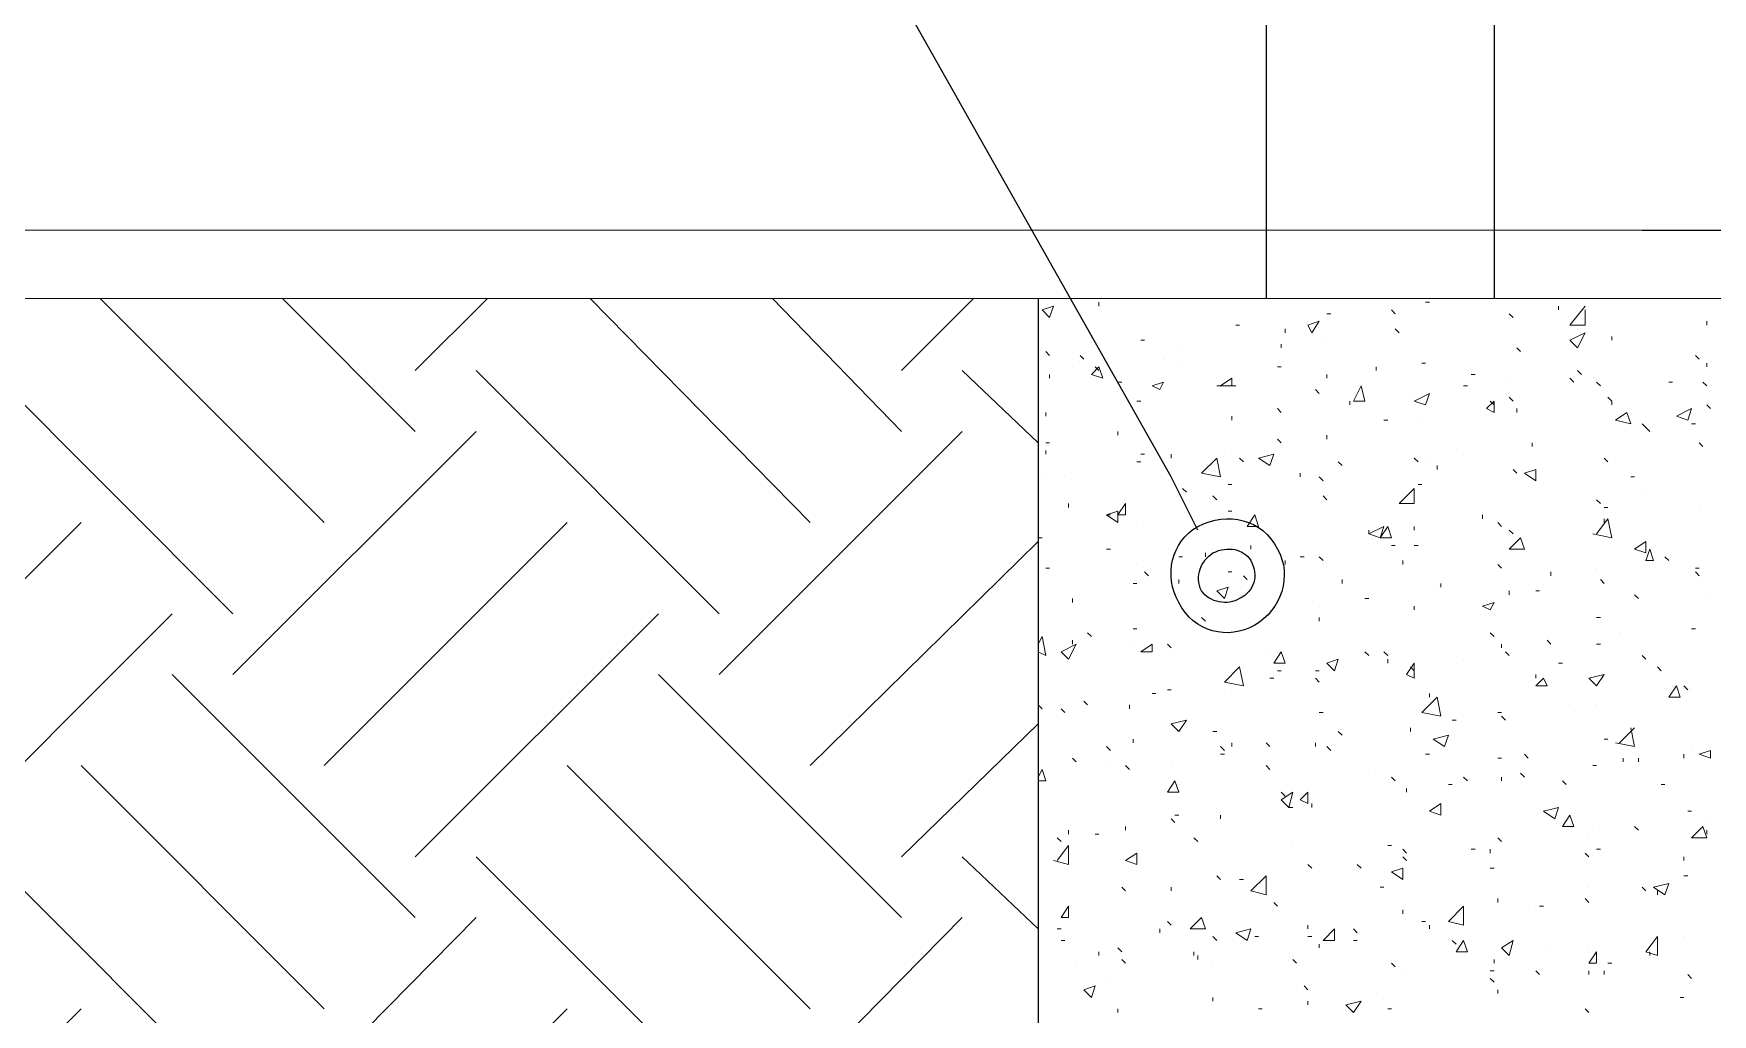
# Model space of a CAD drawing. Header units: millimetres. Extents: x 2928 to 3112, y 1220 to 1280.
# Drawn here: x 3085.824 to 3087.287, y 1264.804 to 1265.658 of the extents above; entities that cross this region are included whole.
import ezdxf

# ---------------------------------------------------------------- set-up
doc = ezdxf.new("R2010")
doc.units = ezdxf.units.MM

msp = doc.modelspace()

# ---------------------------------------------------------------- linework, layer by layer
at = {"color": 7, "linetype": 'Continuous', "lineweight": -2, "true_color": 0x000007}
for points in [[(3087.09636, 1270.56453), (3087.09636, 1265.48679), (3087.09636, 1265.48679)], [(3086.89788, 1270.36605), (3086.89788, 1265.48679), (3086.89788, 1265.48679)]]:
    msp.add_lwpolyline(points, dxfattribs=at)
at = {"color": 253, "linetype": 'Continuous', "lineweight": -2, "true_color": 0x9a9a9a}
for points in [[(3086.83834, 1265.22546), (3086.81519, 1265.27177), (3086.20652, 1266.35017), (3084.76424, 1266.35017)], [(3086.89788, 1265.48679), (3086.89788, 1265.42724), (3086.89788, 1265.42724)], [(3087.09636, 1265.48679), (3087.09636, 1265.42724), (3087.09636, 1265.42724)], [(3087.22537, 1265.48679), (3087.75465, 1265.48679), (3087.75465, 1265.48679)], [(3086.69941, 1265.42724), (3086.69941, 1264.12721), (3086.69941, 1264.12721)]]:
    msp.add_lwpolyline(points, dxfattribs=at)
at = {"color": 7, "linetype": 'Continuous', "lineweight": 9, "true_color": 0x000007}
for points in [[(3075.70038, 1265.48679), (3088.13176, 1265.48679), (3088.13176, 1265.48679)], [(3075.70038, 1265.42724), (3088.13176, 1265.42724), (3088.13176, 1265.42724)]]:
    msp.add_lwpolyline(points, dxfattribs=at)
at = {"color": 9, "linetype": 'Continuous', "lineweight": 5, "true_color": 0xbababa}
for points in [[(3086.07751, 1265.23207), (3085.88234, 1265.42724), (3085.88234, 1265.42724)], [(3086.1569, 1265.31146), (3086.04112, 1265.42724), (3086.04112, 1265.42724)], [(3086.1569, 1265.36439), (3086.21975, 1265.42724), (3086.21975, 1265.42724)], [(3086.50093, 1265.23207), (3086.30906, 1265.42724), (3086.30906, 1265.42724)], [(3086.58032, 1265.31146), (3086.46785, 1265.42724), (3086.46785, 1265.42724)], [(3086.58032, 1265.36439), (3086.64317, 1265.42724), (3086.64317, 1265.42724)], [(3087.21545, 1265.42724), (3087.21214, 1265.42724), (3087.21214, 1265.42724)], [(3086.70271, 1265.41732), (3086.71264, 1265.42063), (3086.71264, 1265.42063)], [(3086.70271, 1265.41732), (3086.70933, 1265.4107), (3086.70933, 1265.4107)], [(3086.70933, 1265.4107), (3086.71264, 1265.42063), (3086.71264, 1265.42063)], [(3086.75233, 1265.42063), (3086.75233, 1265.42393), (3086.75233, 1265.42393)], [(3086.95412, 1265.41401), (3086.95081, 1265.41401), (3086.95081, 1265.41401)], [(3087.01036, 1265.41401), (3087.00705, 1265.41732), (3087.00705, 1265.41732)], [(3087.04013, 1265.42393), (3087.03682, 1265.42393), (3087.03682, 1265.42393)], [(3087.1129, 1265.4107), (3087.1096, 1265.41401), (3087.1096, 1265.41401)], [(3087.1526, 1265.41732), (3087.1526, 1265.42063), (3087.1526, 1265.42063)], [(3087.16252, 1265.40409), (3087.17575, 1265.42063), (3087.17575, 1265.42063)], [(3087.17575, 1265.40409), (3087.17575, 1265.41732), (3087.17575, 1265.41732)], [(3086.87473, 1265.40409), (3086.87142, 1265.40409), (3086.87142, 1265.40409)], [(3086.91442, 1265.39747), (3086.91442, 1265.40078), (3086.91442, 1265.40078)], [(3086.93427, 1265.40409), (3086.9442, 1265.40739), (3086.9442, 1265.40739)], [(3086.93427, 1265.40409), (3086.93758, 1265.39747), (3086.93758, 1265.39747)], [(3086.93758, 1265.39747), (3086.9442, 1265.40739), (3086.9442, 1265.40739)], [(3087.01366, 1265.39747), (3087.01036, 1265.40078), (3087.01036, 1265.40078)], [(3087.16252, 1265.40409), (3087.17575, 1265.40409), (3087.17575, 1265.40409)], [(3087.16252, 1265.39085), (3087.17575, 1265.39747), (3087.17575, 1265.39747)], [(3087.16914, 1265.38424), (3087.17575, 1265.39747), (3087.17575, 1265.39747)], [(3087.28161, 1265.40409), (3087.28161, 1265.40739), (3087.28161, 1265.40739)], [(3086.79203, 1265.39085), (3086.78872, 1265.39085), (3086.78872, 1265.39085)], [(3086.91112, 1265.38424), (3086.91112, 1265.38755), (3086.91112, 1265.38755)], [(3087.11952, 1265.38093), (3087.11621, 1265.38424), (3087.11621, 1265.38424)], [(3087.16252, 1265.39085), (3087.16914, 1265.38424), (3087.16914, 1265.38424)], [(3087.19891, 1265.39085), (3087.19891, 1265.39416), (3087.19891, 1265.39416)], [(3086.70933, 1265.37762), (3086.70602, 1265.38093), (3086.70602, 1265.38093)], [(3086.7391, 1265.37431), (3086.73579, 1265.37762), (3086.73579, 1265.37762)], [(3086.74572, 1265.36108), (3086.75233, 1265.3677), (3086.75233, 1265.3677)], [(3086.75233, 1265.36439), (3086.74903, 1265.3677), (3086.74903, 1265.3677)], [(3086.75564, 1265.35777), (3086.75233, 1265.3677), (3086.75233, 1265.3677)], [(3086.91112, 1265.3677), (3086.90781, 1265.3677), (3086.90781, 1265.3677)], [(3086.99382, 1265.36439), (3086.99382, 1265.3677), (3086.99382, 1265.3677)], [(3087.03682, 1265.37101), (3087.03351, 1265.37101), (3087.03351, 1265.37101)], [(3087.27499, 1265.37431), (3087.27169, 1265.37762), (3087.27169, 1265.37762)], [(3087.28161, 1265.3677), (3087.28161, 1265.37101), (3087.28161, 1265.37101)], [(3085.99811, 1265.15268), (3085.7864, 1265.36439), (3085.7864, 1265.36439)], [(3086.42154, 1265.15268), (3086.20983, 1265.36439), (3086.20983, 1265.36439)], [(3086.69941, 1265.30154), (3086.63325, 1265.36439), (3086.63325, 1265.36439)], [(3086.70933, 1265.35777), (3086.70933, 1265.36108), (3086.70933, 1265.36108)], [(3086.74572, 1265.36108), (3086.75564, 1265.35777), (3086.75564, 1265.35777)], [(3086.77218, 1265.35447), (3086.76887, 1265.35447), (3086.76887, 1265.35447)], [(3086.79865, 1265.35116), (3086.80857, 1265.35447), (3086.80857, 1265.35447)], [(3086.80526, 1265.34785), (3086.80857, 1265.35447), (3086.80857, 1265.35447)], [(3086.85819, 1265.35116), (3086.86811, 1265.35777), (3086.86811, 1265.35777)], [(3086.86811, 1265.35116), (3086.86811, 1265.35777), (3086.86811, 1265.35777)], [(3086.95081, 1265.35777), (3086.95081, 1265.36108), (3086.95081, 1265.36108)], [(3087.07982, 1265.36108), (3087.07652, 1265.36108), (3087.07652, 1265.36108)], [(3087.16583, 1265.35447), (3087.16252, 1265.35777), (3087.16252, 1265.35777)], [(3087.17245, 1265.36108), (3087.16914, 1265.36439), (3087.16914, 1265.36439)], [(3087.18899, 1265.35116), (3087.18568, 1265.35447), (3087.18568, 1265.35447)], [(3087.25184, 1265.35447), (3087.24853, 1265.35447), (3087.24853, 1265.35447)], [(3087.28161, 1265.35116), (3087.2783, 1265.35447), (3087.2783, 1265.35447)], [(3086.79865, 1265.35116), (3086.80526, 1265.34785), (3086.80526, 1265.34785)], [(3086.85819, 1265.35116), (3086.85488, 1265.35116), (3086.85488, 1265.35116)], [(3086.85819, 1265.35116), (3086.86811, 1265.35116), (3086.86811, 1265.35116)], [(3086.87142, 1265.35116), (3086.86811, 1265.35116), (3086.86811, 1265.35116)], [(3086.9442, 1265.34454), (3086.94089, 1265.34785), (3086.94089, 1265.34785)], [(3086.97397, 1265.33793), (3086.98058, 1265.35116), (3086.98058, 1265.35116)], [(3086.98389, 1265.33793), (3086.98058, 1265.35116), (3086.98058, 1265.35116)], [(3087.0269, 1265.33793), (3087.04013, 1265.34454), (3087.04013, 1265.34454)], [(3087.03682, 1265.33462), (3087.04013, 1265.34454), (3087.04013, 1265.34454)], [(3087.07321, 1265.35116), (3087.0699, 1265.35116), (3087.0699, 1265.35116)], [(3087.1129, 1265.33793), (3087.1096, 1265.34123), (3087.1096, 1265.34123)], [(3087.19891, 1265.33793), (3087.1956, 1265.34123), (3087.1956, 1265.34123)], [(3086.70602, 1265.3247), (3086.70602, 1265.328), (3086.70602, 1265.328)], [(3086.78872, 1265.33793), (3086.78541, 1265.33793), (3086.78541, 1265.33793)], [(3086.86811, 1265.32139), (3086.86811, 1265.3247), (3086.86811, 1265.3247)], [(3086.91112, 1265.328), (3086.90781, 1265.33131), (3086.90781, 1265.33131)], [(3086.97066, 1265.33462), (3086.97066, 1265.33793), (3086.97066, 1265.33793)], [(3086.97397, 1265.33793), (3086.98389, 1265.33793), (3086.98389, 1265.33793)], [(3087.0269, 1265.33793), (3087.03682, 1265.33462), (3087.03682, 1265.33462)], [(3087.08975, 1265.33131), (3087.09636, 1265.33793), (3087.09636, 1265.33793)], [(3087.08975, 1265.33131), (3087.09636, 1265.328), (3087.09636, 1265.328)], [(3087.09636, 1265.33462), (3087.09306, 1265.33793), (3087.09306, 1265.33793)], [(3087.09636, 1265.328), (3087.09636, 1265.33793), (3087.09636, 1265.33793)], [(3087.11621, 1265.328), (3087.11621, 1265.33131), (3087.11621, 1265.33131)], [(3087.19891, 1265.33462), (3087.19891, 1265.33793), (3087.19891, 1265.33793)], [(3087.20222, 1265.32139), (3087.21214, 1265.328), (3087.21214, 1265.328)], [(3087.21545, 1265.31808), (3087.21214, 1265.328), (3087.21214, 1265.328)], [(3087.25515, 1265.3247), (3087.26838, 1265.33131), (3087.26838, 1265.33131)], [(3087.25515, 1265.3247), (3087.26507, 1265.32139), (3087.26507, 1265.32139)], [(3087.26507, 1265.32139), (3087.26838, 1265.33131), (3087.26838, 1265.33131)], [(3087.28492, 1265.33131), (3087.28161, 1265.33462), (3087.28161, 1265.33462)], [(3085.99811, 1265.09975), (3086.20983, 1265.31146), (3086.20983, 1265.31146)], [(3086.42154, 1265.09975), (3086.63325, 1265.31146), (3086.63325, 1265.31146)], [(3086.76887, 1265.30816), (3086.76887, 1265.31146), (3086.76887, 1265.31146)], [(3087.00374, 1265.32139), (3087.00043, 1265.32139), (3087.00043, 1265.32139)], [(3087.20222, 1265.32139), (3087.21545, 1265.31808), (3087.21545, 1265.31808)], [(3087.22868, 1265.31477), (3087.22537, 1265.31808), (3087.22537, 1265.31808)], [(3087.23199, 1265.31146), (3087.22868, 1265.31477), (3087.22868, 1265.31477)], [(3087.27169, 1265.31808), (3087.26838, 1265.31808), (3087.26838, 1265.31808)], [(3086.70933, 1265.30154), (3086.70602, 1265.30154), (3086.70602, 1265.30154)], [(3086.70602, 1265.29162), (3086.70602, 1265.29492), (3086.70602, 1265.29492)], [(3086.91112, 1265.30154), (3086.90781, 1265.30485), (3086.90781, 1265.30485)], [(3086.95081, 1265.30485), (3086.95081, 1265.30816), (3086.95081, 1265.30816)], [(3087.12944, 1265.29823), (3087.12944, 1265.30154), (3087.12944, 1265.30154)], [(3087.2783, 1265.29823), (3087.27499, 1265.30154), (3087.27499, 1265.30154)], [(3086.78872, 1265.285), (3086.78541, 1265.285), (3086.78541, 1265.285)], [(3086.79203, 1265.29162), (3086.78872, 1265.29162), (3086.78872, 1265.29162)], [(3086.81519, 1265.28831), (3086.81519, 1265.29162), (3086.81519, 1265.29162)], [(3086.84165, 1265.27508), (3086.85488, 1265.28831), (3086.85488, 1265.28831)], [(3086.85819, 1265.27177), (3086.85488, 1265.28831), (3086.85488, 1265.28831)], [(3086.87804, 1265.285), (3086.87473, 1265.28831), (3086.87473, 1265.28831)], [(3086.89127, 1265.28831), (3086.9045, 1265.29162), (3086.9045, 1265.29162)], [(3086.89127, 1265.28831), (3086.90119, 1265.28169), (3086.90119, 1265.28169)], [(3086.90119, 1265.28169), (3086.9045, 1265.29162), (3086.9045, 1265.29162)], [(3086.96404, 1265.28169), (3086.96074, 1265.285), (3086.96074, 1265.285)], [(3087.0302, 1265.285), (3087.0269, 1265.28831), (3087.0269, 1265.28831)], [(3087.04674, 1265.27838), (3087.04674, 1265.28169), (3087.04674, 1265.28169)], [(3087.1956, 1265.285), (3087.19229, 1265.28831), (3087.19229, 1265.28831)], [(3086.84165, 1265.27508), (3086.85819, 1265.27177), (3086.85819, 1265.27177)], [(3086.86811, 1265.26515), (3086.8648, 1265.26515), (3086.8648, 1265.26515)], [(3086.92766, 1265.27177), (3086.92766, 1265.27508), (3086.92766, 1265.27508)], [(3086.9475, 1265.26846), (3086.9442, 1265.27177), (3086.9442, 1265.27177)], [(3087.03351, 1265.26515), (3087.0302, 1265.26515), (3087.0302, 1265.26515)], [(3087.11621, 1265.27508), (3087.1129, 1265.27838), (3087.1129, 1265.27838)], [(3087.12283, 1265.27508), (3087.13275, 1265.27838), (3087.13275, 1265.27838)], [(3087.12283, 1265.27508), (3087.13275, 1265.26846), (3087.13275, 1265.26846)], [(3087.13275, 1265.26846), (3087.13275, 1265.27838), (3087.13275, 1265.27838)], [(3087.13275, 1265.27508), (3087.13275, 1265.27838), (3087.13275, 1265.27838)], [(3087.21876, 1265.27177), (3087.21545, 1265.27177), (3087.21545, 1265.27177)], [(3086.82842, 1265.25854), (3086.82511, 1265.26184), (3086.82511, 1265.26184)], [(3086.85488, 1265.25192), (3086.85157, 1265.25523), (3086.85157, 1265.25523)], [(3086.95081, 1265.25192), (3086.9475, 1265.25523), (3086.9475, 1265.25523)], [(3087.01366, 1265.24861), (3087.0269, 1265.26184), (3087.0269, 1265.26184)], [(3087.0269, 1265.24861), (3087.0269, 1265.26184), (3087.0269, 1265.26184)], [(3087.18899, 1265.24861), (3087.18568, 1265.25192), (3087.18568, 1265.25192)], [(3086.72587, 1265.2453), (3086.72587, 1265.24861), (3086.72587, 1265.24861)], [(3086.75895, 1265.23869), (3086.76887, 1265.242), (3086.76887, 1265.242)], [(3086.75895, 1265.23869), (3086.76887, 1265.23207), (3086.76887, 1265.23207)], [(3086.76226, 1265.23869), (3086.75895, 1265.23869), (3086.75895, 1265.23869)], [(3086.76887, 1265.23869), (3086.77549, 1265.24861), (3086.77549, 1265.24861)], [(3086.76887, 1265.23207), (3086.76887, 1265.242), (3086.76887, 1265.242)], [(3086.76887, 1265.23869), (3086.77549, 1265.23869), (3086.77549, 1265.23869)], [(3086.77549, 1265.23869), (3086.77549, 1265.24861), (3086.77549, 1265.24861)], [(3086.86811, 1265.242), (3086.8648, 1265.242), (3086.8648, 1265.242)], [(3086.88134, 1265.22876), (3086.88796, 1265.23869), (3086.88796, 1265.23869)], [(3086.89127, 1265.22876), (3086.88796, 1265.23869), (3086.88796, 1265.23869)], [(3087.01366, 1265.24861), (3087.0269, 1265.24861), (3087.0269, 1265.24861)], [(3087.08644, 1265.23538), (3087.08644, 1265.23869), (3087.08644, 1265.23869)], [(3087.1956, 1265.2453), (3087.19229, 1265.2453), (3087.19229, 1265.2453)], [(3085.65409, 1265.02036), (3085.8658, 1265.23207), (3085.8658, 1265.23207)], [(3086.07751, 1265.02036), (3086.28922, 1265.23207), (3086.28922, 1265.23207)], [(3086.88134, 1265.22876), (3086.89127, 1265.22876), (3086.89127, 1265.22876)], [(3086.9872, 1265.22215), (3087.00043, 1265.22876), (3087.00043, 1265.22876)], [(3086.9872, 1265.22215), (3086.9872, 1265.22546), (3086.9872, 1265.22546)], [(3086.9872, 1265.22215), (3086.99712, 1265.21884), (3086.99712, 1265.21884)], [(3086.99712, 1265.21884), (3087.00374, 1265.22876), (3087.00374, 1265.22876)], [(3086.99712, 1265.21884), (3087.00043, 1265.22876), (3087.00043, 1265.22876)], [(3087.00705, 1265.21884), (3087.00374, 1265.22876), (3087.00374, 1265.22876)], [(3087.0269, 1265.22546), (3087.0269, 1265.22876), (3087.0269, 1265.22876)], [(3087.10298, 1265.22876), (3087.09967, 1265.23207), (3087.09967, 1265.23207)], [(3087.1129, 1265.22215), (3087.1096, 1265.22546), (3087.1096, 1265.22546)], [(3087.18237, 1265.22215), (3087.19891, 1265.21884), (3087.19891, 1265.21884)], [(3087.18568, 1265.22215), (3087.1956, 1265.23538), (3087.1956, 1265.23538)], [(3087.19229, 1265.23207), (3087.19229, 1265.23538), (3087.19229, 1265.23538)], [(3087.19891, 1265.21884), (3087.1956, 1265.23538), (3087.1956, 1265.23538)], [(3086.50093, 1265.02036), (3086.69941, 1265.21553), (3086.69941, 1265.21553)], [(3086.70271, 1265.21884), (3086.69941, 1265.21884), (3086.69941, 1265.21884)], [(3086.76226, 1265.20892), (3086.75895, 1265.20892), (3086.75895, 1265.20892)], [(3086.88465, 1265.20892), (3086.88465, 1265.21222), (3086.88465, 1265.21222)], [(3086.99712, 1265.21884), (3087.00705, 1265.21884), (3087.00705, 1265.21884)], [(3087.01036, 1265.21222), (3087.00705, 1265.21222), (3087.00705, 1265.21222)], [(3087.0302, 1265.21222), (3087.0269, 1265.21222), (3087.0269, 1265.21222)], [(3087.1096, 1265.20892), (3087.11952, 1265.21884), (3087.11952, 1265.21884)], [(3087.1096, 1265.20892), (3087.12283, 1265.20892), (3087.12283, 1265.20892)], [(3087.12283, 1265.20892), (3087.11952, 1265.21884), (3087.11952, 1265.21884)], [(3087.21876, 1265.20892), (3087.22868, 1265.21553), (3087.22868, 1265.21553)], [(3087.21876, 1265.20892), (3087.22868, 1265.20561), (3087.22868, 1265.20561)], [(3087.22868, 1265.20561), (3087.22868, 1265.21553), (3087.22868, 1265.21553)], [(3087.22868, 1265.19899), (3087.23199, 1265.20892), (3087.23199, 1265.20892)], [(3087.2353, 1265.19899), (3087.23199, 1265.20892), (3087.23199, 1265.20892)], [(3086.70933, 1265.19238), (3086.70602, 1265.19238), (3086.70602, 1265.19238)], [(3086.82511, 1265.2023), (3086.8218, 1265.2023), (3086.8218, 1265.2023)], [(3086.84496, 1265.2023), (3086.84496, 1265.20561), (3086.84496, 1265.20561)], [(3086.91442, 1265.19568), (3086.91442, 1265.19899), (3086.91442, 1265.19899)], [(3086.93096, 1265.2023), (3086.92766, 1265.2023), (3086.92766, 1265.2023)], [(3086.9475, 1265.19899), (3086.9442, 1265.2023), (3086.9442, 1265.2023)], [(3087.01697, 1265.19568), (3087.01697, 1265.19899), (3087.01697, 1265.19899)], [(3087.10298, 1265.19238), (3087.09967, 1265.19568), (3087.09967, 1265.19568)], [(3087.22868, 1265.19899), (3087.2353, 1265.19899), (3087.2353, 1265.19899)], [(3087.24853, 1265.19899), (3087.24522, 1265.2023), (3087.24522, 1265.2023)], [(3087.27499, 1265.19238), (3087.27169, 1265.19238), (3087.27169, 1265.19238)], [(3086.78541, 1265.17914), (3086.78211, 1265.17914), (3086.78211, 1265.17914)], [(3086.79534, 1265.18576), (3086.79203, 1265.18907), (3086.79203, 1265.18907)], [(3086.8218, 1265.17914), (3086.8218, 1265.18245), (3086.8218, 1265.18245)], [(3086.86811, 1265.18907), (3086.8648, 1265.18907), (3086.8648, 1265.18907)], [(3086.88134, 1265.18245), (3086.87804, 1265.18576), (3086.87804, 1265.18576)], [(3086.96404, 1265.17914), (3086.96404, 1265.18245), (3086.96404, 1265.18245)], [(3087.05005, 1265.17584), (3087.05005, 1265.17914), (3087.05005, 1265.17914)], [(3087.14598, 1265.18576), (3087.14598, 1265.18907), (3087.14598, 1265.18907)], [(3087.19229, 1265.17914), (3087.18899, 1265.18245), (3087.18899, 1265.18245)], [(3087.27499, 1265.18576), (3087.27169, 1265.18907), (3087.27169, 1265.18907)], [(3086.72918, 1265.1626), (3086.72918, 1265.16591), (3086.72918, 1265.16591)], [(3086.85488, 1265.17253), (3086.8648, 1265.17584), (3086.8648, 1265.17584)], [(3086.85488, 1265.17253), (3086.8615, 1265.16591), (3086.8615, 1265.16591)], [(3086.8615, 1265.16591), (3086.8648, 1265.17584), (3086.8648, 1265.17584)], [(3086.9872, 1265.16591), (3086.98389, 1265.16591), (3086.98389, 1265.16591)], [(3087.1096, 1265.16922), (3087.1096, 1265.17253), (3087.1096, 1265.17253)], [(3087.13606, 1265.17253), (3087.13275, 1265.17253), (3087.13275, 1265.17253)], [(3087.22207, 1265.16591), (3087.21876, 1265.16922), (3087.21876, 1265.16922)], [(3085.73348, 1264.94097), (3085.94519, 1265.15268), (3085.94519, 1265.15268)], [(3086.1569, 1264.94097), (3086.36861, 1265.15268), (3086.36861, 1265.15268)], [(3086.84496, 1265.14606), (3086.84165, 1265.14937), (3086.84165, 1265.14937)], [(3086.9442, 1265.14606), (3086.9442, 1265.14937), (3086.9442, 1265.14937)], [(3087.0269, 1265.15599), (3087.0269, 1265.1593), (3087.0269, 1265.1593)], [(3087.08644, 1265.1593), (3087.09636, 1265.1626), (3087.09636, 1265.1626)], [(3087.08644, 1265.1593), (3087.09306, 1265.15599), (3087.09306, 1265.15599)], [(3087.09306, 1265.15599), (3087.09636, 1265.1626), (3087.09636, 1265.1626)], [(3087.18899, 1265.14937), (3087.18568, 1265.14937), (3087.18568, 1265.14937)], [(3086.74572, 1265.13283), (3086.74241, 1265.13614), (3086.74241, 1265.13614)], [(3086.78541, 1265.13945), (3086.78211, 1265.13945), (3086.78211, 1265.13945)], [(3087.09636, 1265.13283), (3087.09306, 1265.13614), (3087.09306, 1265.13614)], [(3087.27169, 1265.13945), (3087.26838, 1265.13945), (3087.26838, 1265.13945)], [(3086.69941, 1265.12622), (3086.70271, 1265.13283), (3086.70271, 1265.13283)], [(3086.69941, 1265.1196), (3086.70602, 1265.11629), (3086.70602, 1265.11629)], [(3086.70602, 1265.11629), (3086.70271, 1265.13283), (3086.70271, 1265.13283)], [(3086.71925, 1265.1196), (3086.73249, 1265.12622), (3086.73249, 1265.12622)], [(3086.71925, 1265.1196), (3086.72587, 1265.11298), (3086.72587, 1265.11298)], [(3086.72587, 1265.11298), (3086.73249, 1265.12622), (3086.73249, 1265.12622)], [(3086.72918, 1265.12622), (3086.72918, 1265.12952), (3086.72918, 1265.12952)], [(3086.78872, 1265.1196), (3086.79865, 1265.12622), (3086.79865, 1265.12622)], [(3086.78872, 1265.1196), (3086.79865, 1265.1196), (3086.79865, 1265.1196)], [(3086.79865, 1265.1196), (3086.79865, 1265.12622), (3086.79865, 1265.12622)], [(3086.81519, 1265.12291), (3086.81188, 1265.12622), (3086.81188, 1265.12622)], [(3086.9045, 1265.10968), (3086.91112, 1265.1196), (3086.91112, 1265.1196)], [(3086.91442, 1265.10968), (3086.91112, 1265.1196), (3086.91112, 1265.1196)], [(3086.9872, 1265.11629), (3086.98389, 1265.1196), (3086.98389, 1265.1196)], [(3087.00374, 1265.11629), (3087.00043, 1265.1196), (3087.00043, 1265.1196)], [(3087.10298, 1265.12291), (3087.10298, 1265.12622), (3087.10298, 1265.12622)], [(3087.1096, 1265.11629), (3087.10629, 1265.1196), (3087.10629, 1265.1196)], [(3087.14598, 1265.12622), (3087.14267, 1265.12952), (3087.14267, 1265.12952)], [(3087.18899, 1265.12622), (3087.18568, 1265.12622), (3087.18568, 1265.12622)], [(3086.8615, 1265.09314), (3086.87473, 1265.10637), (3086.87473, 1265.10637)], [(3086.87804, 1265.08983), (3086.87473, 1265.10637), (3086.87473, 1265.10637)], [(3086.9045, 1265.10968), (3086.91442, 1265.10968), (3086.91442, 1265.10968)], [(3086.95081, 1265.10968), (3086.96074, 1265.11298), (3086.96074, 1265.11298)], [(3086.95081, 1265.10968), (3086.95743, 1265.10306), (3086.95743, 1265.10306)], [(3086.95743, 1265.10306), (3086.96074, 1265.11298), (3086.96074, 1265.11298)], [(3087.00374, 1265.10968), (3087.00374, 1265.11298), (3087.00374, 1265.11298)], [(3087.02028, 1265.09975), (3087.0269, 1265.10968), (3087.0269, 1265.10968)], [(3087.0269, 1265.10306), (3087.02359, 1265.10637), (3087.02359, 1265.10637)], [(3087.0269, 1265.09644), (3087.0269, 1265.10968), (3087.0269, 1265.10968)], [(3087.15591, 1265.10968), (3087.1526, 1265.10968), (3087.1526, 1265.10968)], [(3087.22868, 1265.11298), (3087.22537, 1265.11629), (3087.22537, 1265.11629)], [(3087.24191, 1265.10306), (3087.23861, 1265.10637), (3087.23861, 1265.10637)], [(3086.1569, 1264.88804), (3085.94519, 1265.09975), (3085.94519, 1265.09975)], [(3086.58032, 1264.88804), (3086.36861, 1265.09975), (3086.36861, 1265.09975)], [(3086.8615, 1265.09314), (3086.87804, 1265.08983), (3086.87804, 1265.08983)], [(3086.9045, 1265.09644), (3086.90119, 1265.09644), (3086.90119, 1265.09644)], [(3086.91112, 1265.10306), (3086.90781, 1265.10306), (3086.90781, 1265.10306)], [(3086.9442, 1265.10306), (3086.94089, 1265.10306), (3086.94089, 1265.10306)], [(3086.9442, 1265.09314), (3086.94089, 1265.09644), (3086.94089, 1265.09644)], [(3087.02028, 1265.09975), (3087.0269, 1265.09644), (3087.0269, 1265.09644)], [(3087.13275, 1265.09644), (3087.13275, 1265.09975), (3087.13275, 1265.09975)], [(3087.13275, 1265.08983), (3087.13937, 1265.09644), (3087.13937, 1265.09644)], [(3087.13275, 1265.08983), (3087.14267, 1265.08983), (3087.14267, 1265.08983)], [(3087.14267, 1265.08983), (3087.13937, 1265.09644), (3087.13937, 1265.09644)], [(3087.17906, 1265.09644), (3087.19229, 1265.09975), (3087.19229, 1265.09975)], [(3087.17906, 1265.09644), (3087.18568, 1265.08983), (3087.18568, 1265.08983)], [(3087.18568, 1265.08983), (3087.19229, 1265.09975), (3087.19229, 1265.09975)], [(3087.24853, 1265.0799), (3087.25515, 1265.08983), (3087.25515, 1265.08983)], [(3087.25845, 1265.0799), (3087.25515, 1265.08983), (3087.25515, 1265.08983)], [(3087.26507, 1265.08652), (3087.26176, 1265.08983), (3087.26176, 1265.08983)], [(3086.74241, 1265.07329), (3086.7391, 1265.0766), (3086.7391, 1265.0766)], [(3086.80195, 1265.08321), (3086.79865, 1265.08321), (3086.79865, 1265.08321)], [(3086.81519, 1265.08652), (3086.81188, 1265.08652), (3086.81188, 1265.08652)], [(3087.03351, 1265.06667), (3087.04674, 1265.0799), (3087.04674, 1265.0799)], [(3087.04013, 1265.0799), (3087.04013, 1265.08321), (3087.04013, 1265.08321)], [(3087.05005, 1265.06336), (3087.04674, 1265.0799), (3087.04674, 1265.0799)], [(3087.24853, 1265.0799), (3087.25845, 1265.0799), (3087.25845, 1265.0799)], [(3086.70271, 1265.06998), (3086.69941, 1265.07329), (3086.69941, 1265.07329)], [(3086.72256, 1265.06667), (3086.71925, 1265.06998), (3086.71925, 1265.06998)], [(3086.7788, 1265.06998), (3086.7788, 1265.07329), (3086.7788, 1265.07329)], [(3086.9475, 1265.06667), (3086.9442, 1265.06667), (3086.9442, 1265.06667)], [(3087.03351, 1265.06667), (3087.05005, 1265.06336), (3087.05005, 1265.06336)], [(3087.10298, 1265.06667), (3087.09967, 1265.06667), (3087.09967, 1265.06667)], [(3087.10629, 1265.06006), (3087.10298, 1265.06336), (3087.10298, 1265.06336)], [(3086.58032, 1264.94097), (3086.69941, 1265.05675), (3086.69941, 1265.05675)], [(3086.81519, 1265.05675), (3086.82842, 1265.06006), (3086.82842, 1265.06006)], [(3086.81519, 1265.05675), (3086.8218, 1265.05013), (3086.8218, 1265.05013)], [(3086.8218, 1265.05013), (3086.82842, 1265.06006), (3086.82842, 1265.06006)], [(3086.85488, 1265.05013), (3086.85157, 1265.05013), (3086.85157, 1265.05013)], [(3086.96404, 1265.04683), (3086.96074, 1265.05013), (3086.96074, 1265.05013)], [(3087.02359, 1265.05013), (3087.02359, 1265.05344), (3087.02359, 1265.05344)], [(3087.04344, 1265.04352), (3087.05667, 1265.04683), (3087.05667, 1265.04683)], [(3087.05336, 1265.0369), (3087.05667, 1265.04683), (3087.05667, 1265.04683)], [(3087.06328, 1265.06006), (3087.05998, 1265.06006), (3087.05998, 1265.06006)], [(3087.20553, 1265.04021), (3087.21876, 1265.05344), (3087.21876, 1265.05344)], [(3087.21876, 1265.0369), (3087.21545, 1265.05344), (3087.21545, 1265.05344)], [(3086.76226, 1265.03359), (3086.75895, 1265.0369), (3086.75895, 1265.0369)], [(3086.78211, 1265.04021), (3086.78211, 1265.04352), (3086.78211, 1265.04352)], [(3086.8615, 1265.03359), (3086.85819, 1265.0369), (3086.85819, 1265.0369)], [(3086.86811, 1265.0369), (3086.86811, 1265.04021), (3086.86811, 1265.04021)], [(3086.90119, 1265.0369), (3086.89788, 1265.04021), (3086.89788, 1265.04021)], [(3086.94089, 1265.0369), (3086.94089, 1265.04021), (3086.94089, 1265.04021)], [(3086.95412, 1265.03359), (3086.95081, 1265.0369), (3086.95081, 1265.0369)], [(3087.04344, 1265.04352), (3087.05336, 1265.0369), (3087.05336, 1265.0369)], [(3087.1956, 1265.04352), (3087.19229, 1265.04352), (3087.19229, 1265.04352)], [(3087.20222, 1265.04021), (3087.21876, 1265.0369), (3087.21876, 1265.0369)], [(3087.27499, 1265.03029), (3087.28492, 1265.03359), (3087.28492, 1265.03359)], [(3087.28492, 1265.02698), (3087.28492, 1265.03359), (3087.28492, 1265.03359)], [(3086.07751, 1264.80865), (3085.8658, 1265.02036), (3085.8658, 1265.02036)], [(3086.50093, 1264.80865), (3086.28922, 1265.02036), (3086.28922, 1265.02036)], [(3086.69941, 1265.01044), (3086.70271, 1265.01705), (3086.70271, 1265.01705)], [(3086.70602, 1265.00713), (3086.70271, 1265.01705), (3086.70271, 1265.01705)], [(3086.73249, 1265.02367), (3086.72918, 1265.02698), (3086.72918, 1265.02698)], [(3086.7788, 1265.01705), (3086.77549, 1265.02036), (3086.77549, 1265.02036)], [(3086.8615, 1265.03029), (3086.85819, 1265.03029), (3086.85819, 1265.03029)], [(3086.90119, 1265.01705), (3086.89788, 1265.02036), (3086.89788, 1265.02036)], [(3087.04013, 1265.03029), (3087.03682, 1265.03029), (3087.03682, 1265.03029)], [(3087.10298, 1265.02698), (3087.09967, 1265.02698), (3087.09967, 1265.02698)], [(3087.12614, 1265.02698), (3087.12283, 1265.03029), (3087.12283, 1265.03029)], [(3087.18568, 1265.02036), (3087.18237, 1265.02036), (3087.18237, 1265.02036)], [(3087.20883, 1265.02367), (3087.20883, 1265.02698), (3087.20883, 1265.02698)], [(3087.22207, 1265.02367), (3087.22207, 1265.02698), (3087.22207, 1265.02698)], [(3087.26176, 1265.02698), (3087.26176, 1265.03029), (3087.26176, 1265.03029)], [(3087.27499, 1265.03029), (3087.28492, 1265.02698), (3087.28492, 1265.02698)], [(3086.69941, 1265.01044), (3086.69941, 1265.01375), (3086.69941, 1265.01375)], [(3086.69941, 1265.00713), (3086.70602, 1265.00713), (3086.70602, 1265.00713)], [(3086.81188, 1264.99721), (3086.81849, 1265.00713), (3086.81849, 1265.00713)], [(3086.8218, 1264.99721), (3086.81849, 1265.00713), (3086.81849, 1265.00713)], [(3087.01036, 1265.00713), (3087.00705, 1265.01044), (3087.00705, 1265.01044)], [(3087.05998, 1265.00382), (3087.05667, 1265.00382), (3087.05667, 1265.00382)], [(3087.07321, 1265.00713), (3087.0699, 1265.01044), (3087.0699, 1265.01044)], [(3087.10298, 1265.00713), (3087.10298, 1265.01044), (3087.10298, 1265.01044)], [(3087.12283, 1265.01044), (3087.11952, 1265.01375), (3087.11952, 1265.01375)], [(3087.15921, 1265.00382), (3087.15591, 1265.00713), (3087.15591, 1265.00713)], [(3087.24522, 1265.00382), (3087.24191, 1265.00382), (3087.24191, 1265.00382)], [(3086.81188, 1264.99721), (3086.8218, 1264.99721), (3086.8218, 1264.99721)], [(3086.91112, 1264.99059), (3086.92104, 1264.99721), (3086.92104, 1264.99721)], [(3086.91442, 1264.9939), (3086.91112, 1264.99721), (3086.91112, 1264.99721)], [(3086.91112, 1264.99059), (3086.91773, 1264.98397), (3086.91773, 1264.98397)], [(3086.91773, 1264.98397), (3086.92104, 1264.99721), (3086.92104, 1264.99721)], [(3086.92766, 1264.99059), (3086.93427, 1264.99721), (3086.93427, 1264.99721)], [(3086.92766, 1264.99059), (3086.93427, 1264.98728), (3086.93427, 1264.98728)], [(3086.93427, 1264.98728), (3086.93427, 1264.99721), (3086.93427, 1264.99721)], [(3087.02028, 1264.99721), (3087.02028, 1265.00051), (3087.02028, 1265.00051)], [(3086.81849, 1264.97074), (3086.81519, 1264.97405), (3086.81519, 1264.97405)], [(3086.8218, 1264.97736), (3086.81849, 1264.97736), (3086.81849, 1264.97736)], [(3086.85819, 1264.97405), (3086.85819, 1264.97736), (3086.85819, 1264.97736)], [(3086.85819, 1264.97405), (3086.85819, 1264.97736), (3086.85819, 1264.97736)], [(3086.92104, 1264.98397), (3086.91773, 1264.98397), (3086.91773, 1264.98397)], [(3086.93758, 1264.98397), (3086.93758, 1264.98728), (3086.93758, 1264.98728)], [(3087.04013, 1264.98067), (3087.05005, 1264.98728), (3087.05005, 1264.98728)], [(3087.04013, 1264.98067), (3087.05005, 1264.97736), (3087.05005, 1264.97736)], [(3087.05005, 1264.97736), (3087.05005, 1264.98728), (3087.05005, 1264.98728)], [(3087.13937, 1264.98067), (3087.1526, 1264.98397), (3087.1526, 1264.98397)], [(3087.13937, 1264.98067), (3087.14929, 1264.97405), (3087.14929, 1264.97405)], [(3087.14929, 1264.97405), (3087.1526, 1264.98397), (3087.1526, 1264.98397)], [(3087.15591, 1264.96743), (3087.16252, 1264.97736), (3087.16252, 1264.97736)], [(3087.16583, 1264.96743), (3087.16252, 1264.97736), (3087.16252, 1264.97736)], [(3087.26838, 1264.98067), (3087.26507, 1264.98067), (3087.26507, 1264.98067)], [(3086.72587, 1264.96082), (3086.72587, 1264.96413), (3086.72587, 1264.96413)], [(3086.75233, 1264.96082), (3086.74903, 1264.96082), (3086.74903, 1264.96082)], [(3086.77549, 1264.96413), (3086.77549, 1264.96743), (3086.77549, 1264.96743)], [(3087.15591, 1264.96743), (3087.16583, 1264.96743), (3087.16583, 1264.96743)], [(3087.22207, 1264.96413), (3087.21876, 1264.96743), (3087.21876, 1264.96743)], [(3087.26838, 1264.95751), (3087.2783, 1264.96743), (3087.2783, 1264.96743)], [(3087.28161, 1264.95751), (3087.2783, 1264.96743), (3087.2783, 1264.96743)], [(3087.28161, 1264.96082), (3087.28161, 1264.96413), (3087.28161, 1264.96413)], [(3086.71925, 1264.9542), (3086.71595, 1264.95751), (3086.71595, 1264.95751)], [(3086.71595, 1264.93766), (3086.72587, 1264.95089), (3086.72587, 1264.95089)], [(3086.72587, 1264.93435), (3086.72587, 1264.95089), (3086.72587, 1264.95089)], [(3086.77549, 1264.93766), (3086.78541, 1264.94428), (3086.78541, 1264.94428)], [(3086.78541, 1264.93435), (3086.78541, 1264.94428), (3086.78541, 1264.94428)], [(3086.83834, 1264.9542), (3086.83503, 1264.95751), (3086.83503, 1264.95751)], [(3087.00705, 1264.95089), (3087.00374, 1264.95089), (3087.00374, 1264.95089)], [(3087.02028, 1264.94428), (3087.01697, 1264.94759), (3087.01697, 1264.94759)], [(3087.07982, 1264.94759), (3087.07652, 1264.94759), (3087.07652, 1264.94759)], [(3087.09306, 1264.94428), (3087.09306, 1264.94759), (3087.09306, 1264.94759)], [(3087.10298, 1264.9542), (3087.09967, 1264.95751), (3087.09967, 1264.95751)], [(3087.17906, 1264.94097), (3087.17575, 1264.94428), (3087.17575, 1264.94428)], [(3087.18899, 1264.94759), (3087.18568, 1264.94759), (3087.18568, 1264.94759)], [(3087.26838, 1264.95751), (3087.28161, 1264.95751), (3087.28161, 1264.95751)], [(3085.99811, 1264.72926), (3085.7864, 1264.94097), (3085.7864, 1264.94097)], [(3086.42154, 1264.72926), (3086.20983, 1264.94097), (3086.20983, 1264.94097)], [(3086.69941, 1264.87812), (3086.63325, 1264.94097), (3086.63325, 1264.94097)], [(3086.71264, 1264.93766), (3086.72587, 1264.93435), (3086.72587, 1264.93435)], [(3086.77549, 1264.93766), (3086.78541, 1264.93435), (3086.78541, 1264.93435)], [(3086.93758, 1264.93105), (3086.93427, 1264.93435), (3086.93427, 1264.93435)], [(3086.98058, 1264.93105), (3086.97728, 1264.93435), (3086.97728, 1264.93435)], [(3087.00705, 1264.92774), (3087.01697, 1264.93105), (3087.01697, 1264.93105)], [(3087.02028, 1264.93766), (3087.01697, 1264.94097), (3087.01697, 1264.94097)], [(3087.01697, 1264.92112), (3087.01697, 1264.93105), (3087.01697, 1264.93105)], [(3087.09636, 1264.93105), (3087.09306, 1264.93105), (3087.09306, 1264.93105)], [(3087.26176, 1264.93766), (3087.26176, 1264.94097), (3087.26176, 1264.94097)], [(3086.77549, 1264.9112), (3086.77218, 1264.91451), (3086.77218, 1264.91451)], [(3086.81519, 1264.9112), (3086.81519, 1264.91451), (3086.81519, 1264.91451)], [(3086.85819, 1264.92112), (3086.85488, 1264.92443), (3086.85488, 1264.92443)], [(3086.87804, 1264.92112), (3086.87473, 1264.92112), (3086.87473, 1264.92112)], [(3086.88465, 1264.9112), (3086.89788, 1264.92443), (3086.89788, 1264.92443)], [(3086.89788, 1264.90789), (3086.89788, 1264.92443), (3086.89788, 1264.92443)], [(3087.00043, 1264.91451), (3086.99712, 1264.91451), (3086.99712, 1264.91451)], [(3087.00705, 1264.92774), (3087.01697, 1264.92112), (3087.01697, 1264.92112)], [(3087.22868, 1264.9112), (3087.22537, 1264.91451), (3087.22537, 1264.91451)], [(3087.2353, 1264.91451), (3087.24853, 1264.91781), (3087.24853, 1264.91781)], [(3087.2353, 1264.91451), (3087.24522, 1264.90789), (3087.24522, 1264.90789)], [(3087.24522, 1264.90789), (3087.24853, 1264.91781), (3087.24853, 1264.91781)], [(3087.26507, 1264.92443), (3087.26176, 1264.92443), (3087.26176, 1264.92443)], [(3086.88465, 1264.9112), (3086.89788, 1264.90789), (3086.89788, 1264.90789)], [(3086.90781, 1264.89797), (3086.9045, 1264.90127), (3086.9045, 1264.90127)], [(3087.09967, 1264.90127), (3087.09967, 1264.90458), (3087.09967, 1264.90458)], [(3087.17906, 1264.90127), (3087.17575, 1264.90458), (3087.17575, 1264.90458)], [(3087.23861, 1264.90789), (3087.23861, 1264.9112), (3087.23861, 1264.9112)], [(3085.99811, 1264.67302), (3086.20983, 1264.88804), (3086.20983, 1264.88804)], [(3086.42154, 1264.67302), (3086.63325, 1264.88804), (3086.63325, 1264.88804)], [(3086.71925, 1264.88804), (3086.72587, 1264.89797), (3086.72587, 1264.89797)], [(3086.71925, 1264.88804), (3086.72587, 1264.88804), (3086.72587, 1264.88804)], [(3086.72587, 1264.88804), (3086.72587, 1264.89797), (3086.72587, 1264.89797)], [(3086.83173, 1264.87812), (3086.84165, 1264.88804), (3086.84165, 1264.88804)], [(3086.84496, 1264.87812), (3086.84165, 1264.88804), (3086.84165, 1264.88804)], [(3087.01697, 1264.89135), (3087.01697, 1264.89466), (3087.01697, 1264.89466)], [(3087.05667, 1264.88473), (3087.0699, 1264.89797), (3087.0699, 1264.89797)], [(3087.0699, 1264.88143), (3087.0699, 1264.89797), (3087.0699, 1264.89797)], [(3087.13937, 1264.89797), (3087.13606, 1264.89797), (3087.13606, 1264.89797)], [(3086.71925, 1264.87812), (3086.71595, 1264.87812), (3086.71595, 1264.87812)], [(3086.80526, 1264.87481), (3086.80526, 1264.87812), (3086.80526, 1264.87812)], [(3086.81519, 1264.88143), (3086.81188, 1264.88473), (3086.81188, 1264.88473)], [(3086.83173, 1264.87812), (3086.84496, 1264.87812), (3086.84496, 1264.87812)], [(3086.85488, 1264.86819), (3086.85157, 1264.8715), (3086.85157, 1264.8715)], [(3086.87142, 1264.87481), (3086.88465, 1264.87812), (3086.88465, 1264.87812)], [(3086.87142, 1264.87481), (3086.88134, 1264.86819), (3086.88134, 1264.86819)], [(3086.88134, 1264.86819), (3086.88465, 1264.87812), (3086.88465, 1264.87812)], [(3086.89127, 1264.8715), (3086.88796, 1264.8715), (3086.88796, 1264.8715)], [(3086.93427, 1264.87812), (3086.93427, 1264.88143), (3086.93427, 1264.88143)], [(3086.93758, 1264.8715), (3086.93427, 1264.8715), (3086.93427, 1264.8715)], [(3086.9475, 1264.86819), (3086.95743, 1264.87812), (3086.95743, 1264.87812)], [(3086.95743, 1264.86819), (3086.95743, 1264.87812), (3086.95743, 1264.87812)], [(3086.97728, 1264.87481), (3086.97397, 1264.87812), (3086.97397, 1264.87812)], [(3087.03682, 1264.88473), (3087.03351, 1264.88473), (3087.03351, 1264.88473)], [(3087.04013, 1264.87812), (3087.04013, 1264.88143), (3087.04013, 1264.88143)], [(3087.05667, 1264.88473), (3087.0699, 1264.88143), (3087.0699, 1264.88143)], [(3087.22868, 1264.85827), (3087.23861, 1264.8715), (3087.23861, 1264.8715)], [(3087.23861, 1264.85496), (3087.23861, 1264.8715), (3087.23861, 1264.8715)], [(3086.72256, 1264.86819), (3086.71925, 1264.86819), (3086.71925, 1264.86819)], [(3086.75233, 1264.85496), (3086.75233, 1264.85827), (3086.75233, 1264.85827)], [(3086.77218, 1264.85827), (3086.76887, 1264.86158), (3086.76887, 1264.86158)], [(3086.83503, 1264.85496), (3086.83503, 1264.85827), (3086.83503, 1264.85827)], [(3086.9442, 1264.86158), (3086.9442, 1264.86489), (3086.9442, 1264.86489)], [(3086.9475, 1264.86819), (3086.95743, 1264.86819), (3086.95743, 1264.86819)], [(3086.97728, 1264.86819), (3086.97397, 1264.86819), (3086.97397, 1264.86819)], [(3087.06328, 1264.86489), (3087.05998, 1264.86819), (3087.05998, 1264.86819)], [(3087.06328, 1264.85827), (3087.0699, 1264.86819), (3087.0699, 1264.86819)], [(3087.06328, 1264.85827), (3087.07321, 1264.85827), (3087.07321, 1264.85827)], [(3087.07321, 1264.85827), (3087.0699, 1264.86819), (3087.0699, 1264.86819)], [(3087.10298, 1264.86158), (3087.1129, 1264.86819), (3087.1129, 1264.86819)], [(3087.10298, 1264.86158), (3087.1096, 1264.85496), (3087.1096, 1264.85496)], [(3087.1096, 1264.85496), (3087.1129, 1264.86819), (3087.1129, 1264.86819)], [(3087.17906, 1264.84835), (3087.18568, 1264.85827), (3087.18568, 1264.85827)], [(3087.18568, 1264.84835), (3087.18568, 1264.85827), (3087.18568, 1264.85827)], [(3087.22868, 1264.85827), (3087.23861, 1264.85496), (3087.23861, 1264.85496)], [(3087.23199, 1264.85496), (3087.23199, 1264.85827), (3087.23199, 1264.85827)], [(3086.77549, 1264.84835), (3086.77218, 1264.85165), (3086.77218, 1264.85165)], [(3086.83834, 1264.85165), (3086.83834, 1264.85496), (3086.83834, 1264.85496)], [(3086.92435, 1264.84835), (3086.92104, 1264.85165), (3086.92104, 1264.85165)], [(3087.01036, 1264.84504), (3087.00705, 1264.84835), (3087.00705, 1264.84835)], [(3087.09636, 1264.84173), (3087.09306, 1264.84173), (3087.09306, 1264.84173)], [(3087.09636, 1264.84835), (3087.09636, 1264.85165), (3087.09636, 1264.85165)], [(3087.13606, 1264.83842), (3087.13275, 1264.84173), (3087.13275, 1264.84173)], [(3087.17906, 1264.84835), (3087.18568, 1264.84835), (3087.18568, 1264.84835)], [(3087.17906, 1264.83842), (3087.17906, 1264.84173), (3087.17906, 1264.84173)], [(3087.19229, 1264.83842), (3087.19229, 1264.84173), (3087.19229, 1264.84173)], [(3087.19891, 1264.84835), (3087.1956, 1264.84835), (3087.1956, 1264.84835)], [(3086.7391, 1264.82519), (3086.74903, 1264.8285), (3086.74903, 1264.8285)], [(3086.74572, 1264.81857), (3086.74903, 1264.8285), (3086.74903, 1264.8285)], [(3086.93427, 1264.82519), (3086.93096, 1264.8285), (3086.93096, 1264.8285)], [(3087.09636, 1264.83181), (3087.09306, 1264.83511), (3087.09306, 1264.83511)], [(3087.26838, 1264.83511), (3087.26507, 1264.83842), (3087.26507, 1264.83842)], [(3086.7391, 1264.82519), (3086.74572, 1264.81857), (3086.74572, 1264.81857)], [(3086.85157, 1264.81527), (3086.85157, 1264.81857), (3086.85157, 1264.81857)], [(3086.93427, 1264.81196), (3086.93427, 1264.81527), (3086.93427, 1264.81527)], [(3086.96735, 1264.81196), (3086.98058, 1264.81527), (3086.98058, 1264.81527)], [(3086.96735, 1264.81196), (3086.97397, 1264.80534), (3086.97397, 1264.80534)], [(3086.97397, 1264.80534), (3086.98058, 1264.81527), (3086.98058, 1264.81527)], [(3087.09967, 1264.82188), (3087.09967, 1264.82519), (3087.09967, 1264.82519)], [(3087.26176, 1264.81857), (3087.25845, 1264.81857), (3087.25845, 1264.81857)], [(3085.65409, 1264.59694), (3085.8658, 1264.80865), (3085.8658, 1264.80865)], [(3086.07751, 1264.59694), (3086.28922, 1264.80865), (3086.28922, 1264.80865)], [(3086.76887, 1264.80534), (3086.76887, 1264.80865), (3086.76887, 1264.80865)], [(3086.89458, 1264.80865), (3086.89127, 1264.80865), (3086.89127, 1264.80865)], [(3087.00705, 1264.80865), (3087.00374, 1264.80865), (3087.00374, 1264.80865)], [(3087.17906, 1264.80534), (3087.17575, 1264.80865), (3087.17575, 1264.80865)]]:
    msp.add_lwpolyline(points, dxfattribs=at)
for points in [[(3086.8218, 1265.38424), (3086.8218, 1265.38424)], [(3086.95081, 1265.39085), (3086.95081, 1265.39085)], [(3086.72918, 1265.3677), (3086.72918, 1265.3677)], [(3086.80857, 1265.37431), (3086.80857, 1265.37431)], [(3086.8218, 1265.37101), (3086.8218, 1265.37101)], [(3087.1096, 1265.35447), (3087.1096, 1265.35447)], [(3087.0269, 1265.34454), (3087.0269, 1265.34454)], [(3087.03351, 1265.31808), (3087.03351, 1265.31808)], [(3086.86811, 1265.29492), (3086.86811, 1265.29492)], [(3087.13275, 1265.30154), (3087.13275, 1265.30154)], [(3087.04013, 1265.285), (3087.04013, 1265.285)], [(3087.0699, 1265.29162), (3087.0699, 1265.29162)], [(3086.70271, 1265.27177), (3086.70271, 1265.27177)], [(3086.72256, 1265.27177), (3086.72256, 1265.27177)], [(3087.22868, 1265.25523), (3087.22868, 1265.25523)], [(3087.27499, 1265.2453), (3087.27499, 1265.2453)], [(3086.78541, 1265.23207), (3086.78541, 1265.23207)], [(3086.78541, 1265.19568), (3086.78541, 1265.19568)], [(3087.18568, 1265.19238), (3087.18568, 1265.19238)], [(3087.18568, 1265.19238), (3087.18568, 1265.19238)], [(3086.69941, 1265.16591), (3086.69941, 1265.16591)], [(3087.04344, 1265.17253), (3087.04344, 1265.17253)], [(3087.28161, 1265.16591), (3087.28161, 1265.16591)], [(3086.9442, 1265.1593), (3086.9442, 1265.1593)], [(3086.8648, 1265.13614), (3086.8648, 1265.13614)], [(3087.20553, 1265.13614), (3087.20553, 1265.13614)], [(3086.78211, 1265.12622), (3086.78211, 1265.12622)], [(3086.89788, 1265.1196), (3086.89788, 1265.1196)], [(3086.69941, 1265.11298), (3086.69941, 1265.11298)], [(3087.0699, 1265.11298), (3087.0699, 1265.11298)], [(3086.8615, 1265.08321), (3086.8615, 1265.08321)], [(3087.26838, 1265.08652), (3087.26838, 1265.08652)], [(3087.16252, 1265.07329), (3087.16252, 1265.07329)], [(3087.18568, 1265.07329), (3087.18568, 1265.07329)], [(3087.26838, 1265.03359), (3087.26838, 1265.03359)], [(3086.75895, 1265.02036), (3086.75895, 1265.02036)], [(3086.81519, 1265.02036), (3086.81519, 1265.02036)], [(3086.9872, 1265.01375), (3086.9872, 1265.01375)], [(3087.02028, 1264.99721), (3087.02028, 1264.99721)], [(3087.28161, 1264.97405), (3087.28161, 1264.97405)], [(3087.17906, 1264.96082), (3087.17906, 1264.96082)], [(3087.18237, 1264.96743), (3087.18237, 1264.96743)], [(3086.92104, 1264.9542), (3086.92104, 1264.9542)], [(3087.17906, 1264.91451), (3087.17906, 1264.91451)], [(3086.77549, 1264.90789), (3086.77549, 1264.90789)], [(3087.13275, 1264.89466), (3087.13275, 1264.89466)], [(3087.26176, 1264.8715), (3087.26176, 1264.8715)], [(3087.14598, 1264.86158), (3087.14598, 1264.86158)], [(3087.17906, 1264.86158), (3087.17906, 1264.86158)], [(3086.73249, 1264.84504), (3086.73249, 1264.84504)], [(3086.85157, 1264.84835), (3086.85157, 1264.84835)], [(3086.75895, 1264.83181), (3086.75895, 1264.83181)], [(3087.01697, 1264.83842), (3087.01697, 1264.83842)], [(3086.99382, 1264.82188), (3086.99382, 1264.82188)]]:
    msp.add_lwpolyline(points, close=True, dxfattribs=at)
at = {"color": 253, "linetype": 'Continuous', "lineweight": -2, "true_color": 0x9a9a9a}
for points in [[(3086.88796, 1265.14276), (3086.91112, 1265.15599), (3086.92104, 1265.18576), (3086.90781, 1265.20892), (3086.90781, 1265.20892), (3086.89458, 1265.23538), (3086.8648, 1265.242), (3086.83834, 1265.22876), (3086.83834, 1265.22876), (3086.81519, 1265.21553), (3086.80857, 1265.18576), (3086.8218, 1265.1626), (3086.8218, 1265.1626), (3086.83503, 1265.13614), (3086.8648, 1265.12952), (3086.88796, 1265.14276)], [(3086.87473, 1265.16591), (3086.88796, 1265.17253), (3086.89127, 1265.18576), (3086.88465, 1265.19899), (3086.88465, 1265.19899), (3086.87804, 1265.20892), (3086.8648, 1265.21222), (3086.85157, 1265.20561), (3086.85157, 1265.20561), (3086.84165, 1265.19899), (3086.83503, 1265.18576), (3086.84165, 1265.17253), (3086.84165, 1265.17253), (3086.84826, 1265.1626), (3086.8648, 1265.1593), (3086.87473, 1265.16591)]]:
    msp.add_open_spline(points, degree=3, knots=[0, 0, 0, 0, 0.0625, 0.0625, 0.0625, 0.062501, 0.125, 0.125, 0.125, 0.125001, 0.1875, 0.1875, 0.1875, 0.187501, 1, 1, 1, 1], dxfattribs=at)

doc.saveas('drawing.dxf')
